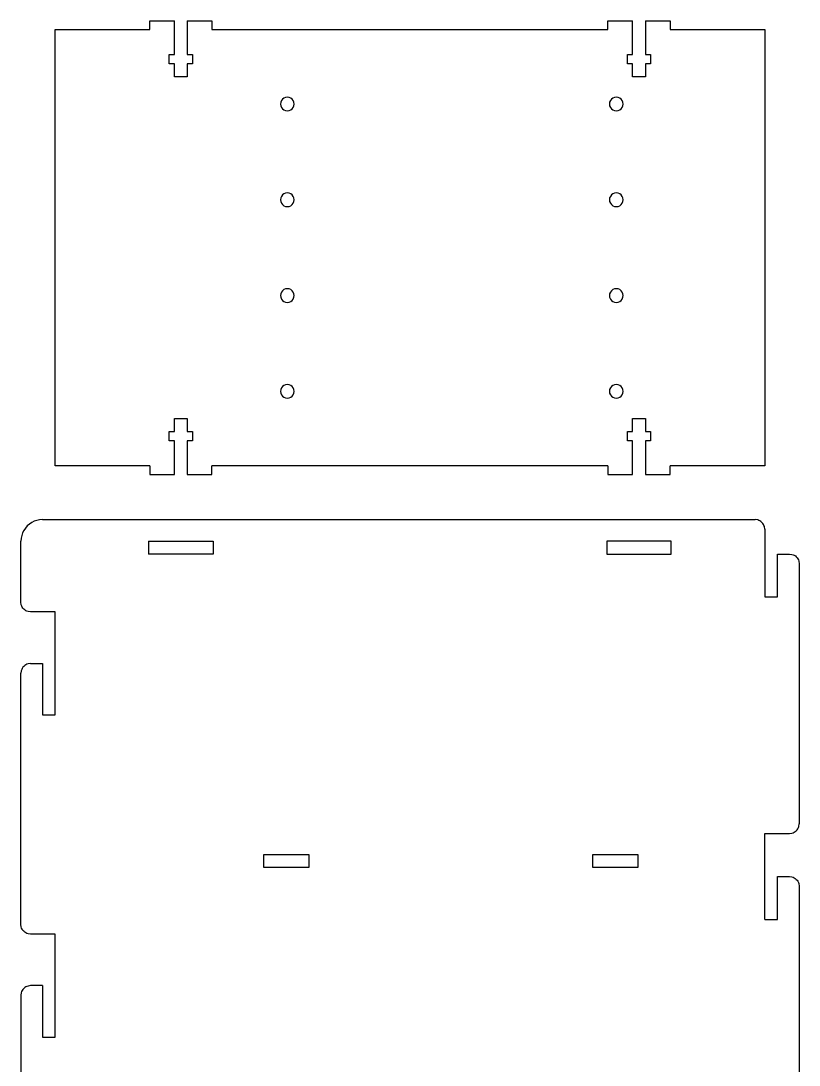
# Model space of a CAD drawing. Extents: x -306 to 306, y -184 to 184.
# Drawn here: x -189.2 to -7.9, y -58.9 to 184.2 of the extents above; entities that cross this region are included whole.
import ezdxf

# ---------------------------------------------------------------- set-up
doc = ezdxf.new("R2010")
doc.units = 0
doc.layers.get('0').update_dxf_attribs({"linetype": 'CONTINUOUS'})

msp = doc.modelspace()

# ---------------------------------------------------------------- linework, layer by layer
for p, q in [((-159.16, 182.18), (-159.16, 184.18)), ((-159.16, 184.18), (-153.41, 184.18)), ((-153.41, 176.38), (-153.41, 184.18)), ((-150.41, 184.18), (-150.41, 176.38)), ((-150.41, 184.18), (-144.66, 184.18)), ((-144.66, 184.18), (-144.66, 182.18)), ((-52.46, 182.18), (-52.46, 184.18)), ((-52.46, 184.18), (-46.71, 184.18)), ((-46.71, 176.38), (-46.71, 184.18)), ((-43.71, 184.18), (-43.71, 176.38)), ((-43.71, 184.18), (-37.96, 184.18)), ((-37.96, 184.18), (-37.96, 182.18)), ((-181.16, 80.58), (-181.16, 182.18)), ((-181.16, 182.18), (-159.16, 182.18)), ((-144.66, 182.18), (-52.46, 182.18)), ((-37.96, 182.18), (-15.96, 182.18)), ((-15.96, 182.18), (-15.96, 80.58)), ((-154.61, 174.18), (-154.61, 176.38)), ((-154.61, 176.38), (-153.41, 176.38)), ((-150.41, 176.38), (-149.21, 176.38)), ((-149.21, 176.38), (-149.21, 174.18)), ((-47.91, 174.18), (-47.91, 176.38)), ((-47.91, 176.38), (-46.71, 176.38)), ((-43.71, 176.38), (-42.51, 176.38)), ((-42.51, 176.38), (-42.51, 174.18)), ((-153.41, 174.18), (-154.61, 174.18)), ((-153.41, 171.18), (-153.41, 174.18)), ((-150.41, 174.18), (-150.41, 171.18)), ((-149.21, 174.18), (-150.41, 174.18)), ((-46.71, 174.18), (-47.91, 174.18)), ((-46.71, 171.18), (-46.71, 174.18)), ((-42.51, 174.18), (-43.71, 174.18)), ((-43.71, 174.18), (-43.71, 171.18)), ((-150.41, 171.18), (-153.41, 171.18)), ((-43.71, 171.18), (-46.71, 171.18)), ((-128.5, 165.63), (-128.66, 165.25)), ((-128.24, 165.96), (-128.5, 165.63)), ((-127.91, 166.22), (-128.24, 165.96)), ((-127.53, 166.38), (-127.91, 166.22)), ((-127.11, 166.43), (-127.53, 166.38)), ((-126.7, 166.38), (-127.11, 166.43)), ((-126.31, 166.22), (-126.7, 166.38)), ((-125.98, 165.96), (-126.31, 166.22)), ((-125.73, 165.63), (-125.98, 165.96)), ((-125.57, 165.25), (-125.73, 165.63)), ((-51.9, 165.63), (-52.06, 165.25)), ((-51.64, 165.96), (-51.9, 165.63)), ((-51.31, 166.22), (-51.64, 165.96)), ((-50.93, 166.38), (-51.31, 166.22)), ((-50.51, 166.43), (-50.93, 166.38)), ((-50.1, 166.38), (-50.51, 166.43)), ((-49.71, 166.22), (-50.1, 166.38)), ((-49.38, 165.96), (-49.71, 166.22)), ((-49.13, 165.63), (-49.38, 165.96)), ((-48.97, 165.25), (-49.13, 165.63)), ((-128.66, 165.25), (-128.71, 164.83)), ((-128.71, 164.83), (-128.66, 164.42)), ((-128.66, 164.42), (-128.5, 164.03)), ((-128.5, 164.03), (-128.24, 163.7)), ((-128.24, 163.7), (-127.91, 163.45)), ((-127.91, 163.45), (-127.53, 163.29)), ((-127.53, 163.29), (-127.11, 163.23)), ((-127.11, 163.23), (-126.7, 163.29)), ((-126.7, 163.29), (-126.31, 163.45)), ((-126.31, 163.45), (-125.98, 163.7)), ((-125.98, 163.7), (-125.73, 164.03)), ((-125.73, 164.03), (-125.57, 164.42)), ((-125.51, 164.83), (-125.57, 165.25)), ((-125.57, 164.42), (-125.51, 164.83)), ((-52.06, 165.25), (-52.11, 164.83)), ((-52.11, 164.83), (-52.06, 164.42)), ((-52.06, 164.42), (-51.9, 164.03)), ((-51.9, 164.03), (-51.64, 163.7)), ((-51.64, 163.7), (-51.31, 163.45)), ((-51.31, 163.45), (-50.93, 163.29)), ((-50.93, 163.29), (-50.51, 163.23)), ((-50.51, 163.23), (-50.1, 163.29)), ((-50.1, 163.29), (-49.71, 163.45)), ((-49.71, 163.45), (-49.38, 163.7)), ((-49.38, 163.7), (-49.13, 164.03)), ((-49.13, 164.03), (-48.97, 164.42)), ((-48.91, 164.83), (-48.97, 165.25)), ((-48.97, 164.42), (-48.91, 164.83)), ((-128.24, 143.66), (-128.5, 143.33)), ((-127.91, 143.92), (-128.24, 143.66)), ((-127.53, 144.08), (-127.91, 143.92)), ((-127.11, 144.13), (-127.53, 144.08)), ((-126.7, 144.08), (-127.11, 144.13)), ((-126.31, 143.92), (-126.7, 144.08)), ((-125.98, 143.66), (-126.31, 143.92)), ((-125.73, 143.33), (-125.98, 143.66)), ((-51.64, 143.66), (-51.9, 143.33)), ((-51.31, 143.92), (-51.64, 143.66)), ((-50.93, 144.08), (-51.31, 143.92)), ((-50.51, 144.13), (-50.93, 144.08)), ((-50.1, 144.08), (-50.51, 144.13)), ((-49.71, 143.92), (-50.1, 144.08)), ((-49.38, 143.66), (-49.71, 143.92)), ((-49.13, 143.33), (-49.38, 143.66)), ((-128.66, 142.95), (-128.71, 142.53)), ((-128.71, 142.53), (-128.66, 142.12)), ((-128.5, 143.33), (-128.66, 142.95)), ((-128.66, 142.12), (-128.5, 141.73)), ((-128.5, 141.73), (-128.24, 141.4)), ((-128.24, 141.4), (-127.91, 141.15)), ((-127.91, 141.15), (-127.53, 140.99)), ((-126.7, 140.99), (-126.31, 141.15)), ((-126.31, 141.15), (-125.98, 141.4)), ((-125.98, 141.4), (-125.73, 141.73)), ((-125.57, 142.95), (-125.73, 143.33)), ((-125.73, 141.73), (-125.57, 142.12)), ((-125.51, 142.53), (-125.57, 142.95)), ((-125.57, 142.12), (-125.51, 142.53)), ((-52.06, 142.95), (-52.11, 142.53)), ((-52.11, 142.53), (-52.06, 142.12)), ((-51.9, 143.33), (-52.06, 142.95)), ((-52.06, 142.12), (-51.9, 141.73)), ((-51.9, 141.73), (-51.64, 141.4)), ((-51.64, 141.4), (-51.31, 141.15)), ((-51.31, 141.15), (-50.93, 140.99)), ((-50.1, 140.99), (-49.71, 141.15)), ((-49.71, 141.15), (-49.38, 141.4)), ((-49.38, 141.4), (-49.13, 141.73)), ((-48.97, 142.95), (-49.13, 143.33)), ((-49.13, 141.73), (-48.97, 142.12)), ((-48.91, 142.53), (-48.97, 142.95)), ((-48.97, 142.12), (-48.91, 142.53)), ((-127.53, 140.99), (-127.11, 140.93)), ((-127.11, 140.93), (-126.7, 140.99)), ((-50.93, 140.99), (-50.51, 140.93)), ((-50.51, 140.93), (-50.1, 140.99)), ((-127.91, 121.62), (-128.24, 121.36)), ((-127.53, 121.78), (-127.91, 121.62)), ((-127.11, 121.83), (-127.53, 121.78)), ((-126.7, 121.78), (-127.11, 121.83)), ((-126.31, 121.62), (-126.7, 121.78)), ((-125.98, 121.36), (-126.31, 121.62)), ((-51.31, 121.62), (-51.64, 121.36)), ((-50.93, 121.78), (-51.31, 121.62)), ((-50.51, 121.83), (-50.93, 121.78)), ((-50.1, 121.78), (-50.51, 121.83)), ((-49.71, 121.62), (-50.1, 121.78)), ((-49.38, 121.36), (-49.71, 121.62)), ((-128.66, 120.65), (-128.71, 120.23)), ((-128.71, 120.23), (-128.66, 119.82)), ((-128.5, 121.03), (-128.66, 120.65)), ((-128.66, 119.82), (-128.5, 119.43)), ((-128.24, 121.36), (-128.5, 121.03)), ((-128.5, 119.43), (-128.24, 119.1)), ((-125.73, 121.03), (-125.98, 121.36)), ((-125.98, 119.1), (-125.73, 119.43)), ((-125.57, 120.65), (-125.73, 121.03)), ((-125.73, 119.43), (-125.57, 119.82)), ((-125.51, 120.23), (-125.57, 120.65)), ((-125.57, 119.82), (-125.51, 120.23)), ((-52.06, 120.65), (-52.11, 120.23)), ((-52.11, 120.23), (-52.06, 119.82)), ((-51.9, 121.03), (-52.06, 120.65)), ((-52.06, 119.82), (-51.9, 119.43)), ((-51.64, 121.36), (-51.9, 121.03)), ((-51.9, 119.43), (-51.64, 119.1)), ((-49.13, 121.03), (-49.38, 121.36)), ((-49.38, 119.1), (-49.13, 119.43)), ((-48.97, 120.65), (-49.13, 121.03)), ((-49.13, 119.43), (-48.97, 119.82)), ((-48.91, 120.23), (-48.97, 120.65)), ((-48.97, 119.82), (-48.91, 120.23)), ((-128.24, 119.1), (-127.91, 118.85)), ((-127.91, 118.85), (-127.53, 118.69)), ((-127.53, 118.69), (-127.11, 118.63)), ((-127.11, 118.63), (-126.7, 118.69)), ((-126.7, 118.69), (-126.31, 118.85)), ((-126.31, 118.85), (-125.98, 119.1)), ((-51.64, 119.1), (-51.31, 118.85)), ((-51.31, 118.85), (-50.93, 118.69)), ((-50.93, 118.69), (-50.51, 118.63)), ((-50.51, 118.63), (-50.1, 118.69)), ((-50.1, 118.69), (-49.71, 118.85)), ((-49.71, 118.85), (-49.38, 119.1)), ((-128.66, 98.35), (-128.71, 97.93)), ((-128.71, 97.93), (-128.66, 97.52)), ((-128.5, 98.73), (-128.66, 98.35)), ((-128.66, 97.52), (-128.5, 97.13)), ((-128.24, 99.06), (-128.5, 98.73)), ((-127.91, 99.32), (-128.24, 99.06)), ((-127.53, 99.48), (-127.91, 99.32)), ((-127.11, 99.53), (-127.53, 99.48)), ((-126.7, 99.48), (-127.11, 99.53)), ((-126.31, 99.32), (-126.7, 99.48)), ((-125.98, 99.06), (-126.31, 99.32)), ((-125.73, 98.73), (-125.98, 99.06)), ((-125.57, 98.35), (-125.73, 98.73)), ((-125.73, 97.13), (-125.57, 97.52)), ((-125.51, 97.93), (-125.57, 98.35)), ((-125.57, 97.52), (-125.51, 97.93)), ((-52.06, 98.35), (-52.11, 97.93)), ((-52.11, 97.93), (-52.06, 97.52)), ((-51.9, 98.73), (-52.06, 98.35)), ((-52.06, 97.52), (-51.9, 97.13)), ((-51.64, 99.06), (-51.9, 98.73)), ((-51.31, 99.32), (-51.64, 99.06)), ((-50.93, 99.48), (-51.31, 99.32)), ((-50.51, 99.53), (-50.93, 99.48)), ((-50.1, 99.48), (-50.51, 99.53)), ((-49.71, 99.32), (-50.1, 99.48)), ((-49.38, 99.06), (-49.71, 99.32)), ((-49.13, 98.73), (-49.38, 99.06)), ((-48.97, 98.35), (-49.13, 98.73)), ((-49.13, 97.13), (-48.97, 97.52)), ((-48.91, 97.93), (-48.97, 98.35)), ((-48.97, 97.52), (-48.91, 97.93)), ((-128.5, 97.13), (-128.24, 96.8)), ((-128.24, 96.8), (-127.91, 96.55)), ((-127.91, 96.55), (-127.53, 96.39)), ((-127.53, 96.39), (-127.11, 96.33)), ((-127.11, 96.33), (-126.7, 96.39)), ((-126.7, 96.39), (-126.31, 96.55)), ((-126.31, 96.55), (-125.98, 96.8)), ((-125.98, 96.8), (-125.73, 97.13)), ((-51.9, 97.13), (-51.64, 96.8)), ((-51.64, 96.8), (-51.31, 96.55)), ((-51.31, 96.55), (-50.93, 96.39)), ((-50.93, 96.39), (-50.51, 96.33)), ((-50.51, 96.33), (-50.1, 96.39)), ((-50.1, 96.39), (-49.71, 96.55)), ((-49.71, 96.55), (-49.38, 96.8)), ((-49.38, 96.8), (-49.13, 97.13)), ((-153.41, 88.58), (-153.41, 91.58)), ((-153.41, 91.58), (-150.41, 91.58)), ((-150.41, 91.58), (-150.41, 88.58)), ((-46.71, 88.58), (-46.71, 91.58)), ((-46.71, 91.58), (-43.71, 91.58)), ((-43.71, 91.58), (-43.71, 88.58)), ((-154.61, 86.38), (-154.61, 88.58)), ((-154.61, 88.58), (-153.41, 88.58)), ((-150.41, 88.58), (-149.21, 88.58)), ((-149.21, 88.58), (-149.21, 86.38)), ((-47.91, 86.38), (-47.91, 88.58)), ((-47.91, 88.58), (-46.71, 88.58)), ((-43.71, 88.58), (-42.51, 88.58)), ((-42.51, 88.58), (-42.51, 86.38)), ((-153.41, 86.38), (-154.61, 86.38)), ((-153.41, 78.58), (-153.41, 86.38)), ((-149.21, 86.38), (-150.41, 86.38)), ((-150.41, 86.38), (-150.41, 78.58)), ((-46.71, 86.38), (-47.91, 86.38)), ((-46.71, 78.58), (-46.71, 86.38)), ((-42.51, 86.38), (-43.71, 86.38)), ((-43.71, 86.38), (-43.71, 78.58)), ((-159.16, 80.58), (-181.16, 80.58)), ((-159.16, 80.58), (-159.16, 78.58)), ((-52.46, 80.58), (-144.66, 80.58)), ((-144.66, 78.58), (-144.66, 80.58)), ((-52.46, 80.58), (-52.46, 78.58)), ((-15.96, 80.58), (-37.96, 80.58)), ((-37.96, 78.58), (-37.96, 80.58)), ((-159.16, 78.58), (-153.41, 78.58)), ((-150.41, 78.58), (-144.66, 78.58)), ((-52.46, 78.58), (-46.71, 78.58)), ((-43.71, 78.58), (-37.96, 78.58)), ((-188.11, 66.11), (-188.47, 65.57)), ((-187.68, 66.6), (-188.11, 66.11)), ((-187.19, 67.03), (-187.68, 66.6)), ((-186.65, 67.39), (-187.19, 67.03)), ((-186.07, 67.68), (-186.65, 67.39)), ((-185.45, 67.89), (-186.07, 67.68)), ((-184.81, 68.02), (-185.45, 67.89)), ((-184.16, 68.06), (-184.81, 68.02)), ((-184.16, 68.06), (-18.16, 68.06)), ((-17.59, 67.99), (-18.16, 68.06)), ((-17.32, 67.89), (-17.59, 67.99)), ((-17.06, 67.77), (-17.32, 67.89)), ((-16.82, 67.61), (-17.06, 67.77)), ((-16.6, 67.42), (-16.82, 67.61)), ((-16.41, 67.2), (-16.6, 67.42)), ((-16.25, 66.96), (-16.41, 67.2)), ((-16.13, 66.7), (-16.25, 66.96)), ((-16.03, 66.43), (-16.13, 66.7)), ((-15.96, 65.86), (-16.03, 66.43)), ((-15.96, 65.86), (-15.96, 50.06)), ((-189.1, 63.73), (-189.14, 63.08)), ((-188.97, 64.37), (-189.1, 63.73)), ((-188.76, 64.99), (-188.97, 64.37)), ((-188.47, 65.57), (-188.76, 64.99)), ((-189.14, 48.81), (-189.14, 63.08)), ((-159.41, 63.06), (-159.41, 60.06)), ((-159.41, 63.06), (-144.41, 63.06)), ((-144.41, 63.06), (-144.41, 60.06)), ((-37.71, 63.06), (-52.71, 63.06)), ((-52.71, 63.06), (-52.71, 60.06)), ((-37.71, 60.06), (-37.71, 63.06)), ((-144.41, 60.06), (-159.41, 60.06)), ((-52.71, 60.06), (-37.71, 60.06)), ((-12.96, 50.06), (-12.96, 60.06)), ((-12.96, 60.06), (-10.19, 60.06)), ((-10.19, 60.06), (-9.61, 59.98)), ((-9.61, 59.98), (-9.33, 59.89)), ((-9.33, 59.89), (-9.07, 59.76)), ((-9.07, 59.76), (-8.82, 59.6)), ((-8.82, 59.6), (-8.6, 59.4)), ((-8.6, 59.4), (-8.41, 59.18)), ((-8.41, 59.18), (-8.24, 58.94)), ((-8.24, 58.94), (-8.11, 58.67)), ((-8.11, 58.67), (-8.02, 58.39)), ((-8.02, 58.39), (-7.94, 57.81)), ((-7.94, 57.81), (-7.95, -2.79)), ((-189.06, 48.23), (-189.14, 48.81)), ((-15.96, 50.06), (-12.96, 50.06)), ((-188.97, 47.95), (-189.06, 48.23)), ((-188.84, 47.69), (-188.97, 47.95)), ((-188.68, 47.44), (-188.84, 47.69)), ((-188.48, 47.22), (-188.68, 47.44)), ((-188.26, 47.03), (-188.48, 47.22)), ((-188.02, 46.86), (-188.26, 47.03)), ((-187.75, 46.73), (-188.02, 46.86)), ((-187.47, 46.64), (-187.75, 46.73)), ((-186.89, 46.56), (-187.47, 46.64)), ((-181.14, 46.56), (-186.89, 46.56)), ((-181.14, 22.6), (-181.14, 46.56)), ((-188.26, 34.1), (-188.48, 33.9)), ((-188.02, 34.26), (-188.26, 34.1)), ((-187.75, 34.39), (-188.02, 34.26)), ((-187.47, 34.48), (-187.75, 34.39)), ((-186.89, 34.56), (-187.47, 34.48)), ((-186.89, 34.56), (-184.14, 34.56)), ((-184.14, 34.56), (-184.14, 22.6)), ((-189.16, -26.19), (-189.14, 32.31)), ((-189.07, 32.89), (-189.14, 32.31)), ((-188.97, 33.17), (-189.07, 32.89)), ((-188.84, 33.44), (-188.97, 33.17)), ((-188.68, 33.68), (-188.84, 33.44)), ((-188.48, 33.9), (-188.68, 33.68)), ((-184.14, 22.6), (-181.14, 22.6)), ((-9.61, -4.95), (-9.33, -4.86)), ((-9.33, -4.86), (-9.07, -4.73)), ((-9.07, -4.73), (-8.83, -4.56)), ((-8.83, -4.56), (-8.61, -4.37)), ((-8.61, -4.37), (-8.41, -4.15)), ((-8.41, -4.15), (-8.25, -3.91)), ((-8.25, -3.91), (-8.12, -3.65)), ((-8.12, -3.65), (-8.03, -3.37)), ((-8.03, -3.37), (-7.95, -2.79)), ((-15.96, -5.03), (-10.19, -5.03)), ((-15.96, -25.03), (-15.96, -5.03)), ((-10.19, -5.03), (-9.61, -4.95)), ((-132.61, -9.94), (-122.11, -9.94)), ((-132.61, -12.94), (-132.61, -9.94)), ((-122.11, -9.94), (-122.11, -12.94)), ((-56.01, -9.94), (-45.51, -9.94)), ((-56.01, -12.94), (-56.01, -9.94)), ((-45.51, -9.94), (-45.51, -12.94)), ((-122.11, -12.94), (-132.61, -12.94)), ((-45.51, -12.94), (-56.01, -12.94)), ((-12.96, -25.03), (-12.96, -15.03)), ((-12.96, -15.03), (-10.2, -15.03)), ((-10.2, -15.03), (-9.62, -15.1)), ((-9.62, -15.1), (-9.34, -15.2)), ((-9.34, -15.2), (-9.08, -15.33)), ((-9.08, -15.33), (-8.83, -15.49)), ((-8.83, -15.49), (-8.61, -15.69)), ((-8.61, -15.69), (-8.42, -15.91)), ((-8.42, -15.91), (-8.25, -16.15)), ((-8.25, -16.15), (-8.12, -16.42)), ((-8.12, -16.42), (-8.03, -16.69)), ((-8.03, -16.69), (-7.95, -17.28)), ((-7.95, -17.28), (-7.96, -63.44)), ((-189.08, -26.77), (-189.16, -26.19)), ((-15.96, -25.03), (-12.96, -25.03)), ((-188.99, -27.05), (-189.08, -26.77)), ((-188.86, -27.31), (-188.99, -27.05)), ((-188.69, -27.56), (-188.86, -27.31)), ((-188.5, -27.78), (-188.69, -27.56)), ((-188.28, -27.97), (-188.5, -27.78)), ((-188.03, -28.14), (-188.28, -27.97)), ((-187.77, -28.27), (-188.03, -28.14)), ((-187.49, -28.36), (-187.77, -28.27)), ((-186.91, -28.44), (-187.49, -28.36)), ((-181.16, -28.44), (-186.91, -28.44)), ((-181.16, -52.44), (-181.16, -28.44)), ((-188.7, -41.32), (-188.86, -41.56)), ((-188.5, -41.1), (-188.7, -41.32)), ((-188.28, -40.9), (-188.5, -41.1)), ((-188.04, -40.74), (-188.28, -40.9)), ((-187.77, -40.61), (-188.04, -40.74)), ((-187.49, -40.52), (-187.77, -40.61)), ((-186.91, -40.44), (-187.49, -40.52)), ((-184.16, -40.44), (-186.91, -40.44)), ((-184.16, -40.44), (-184.16, -52.44)), ((-189.08, -42.11), (-189.16, -42.69)), ((-189.16, -42.69), (-189.16, -63.44)), ((-188.99, -41.83), (-189.08, -42.11)), ((-188.86, -41.56), (-188.99, -41.83)), ((-184.16, -52.44), (-181.16, -52.44))]:
    msp.add_line(p, q)

doc.saveas('drawing.dxf')
